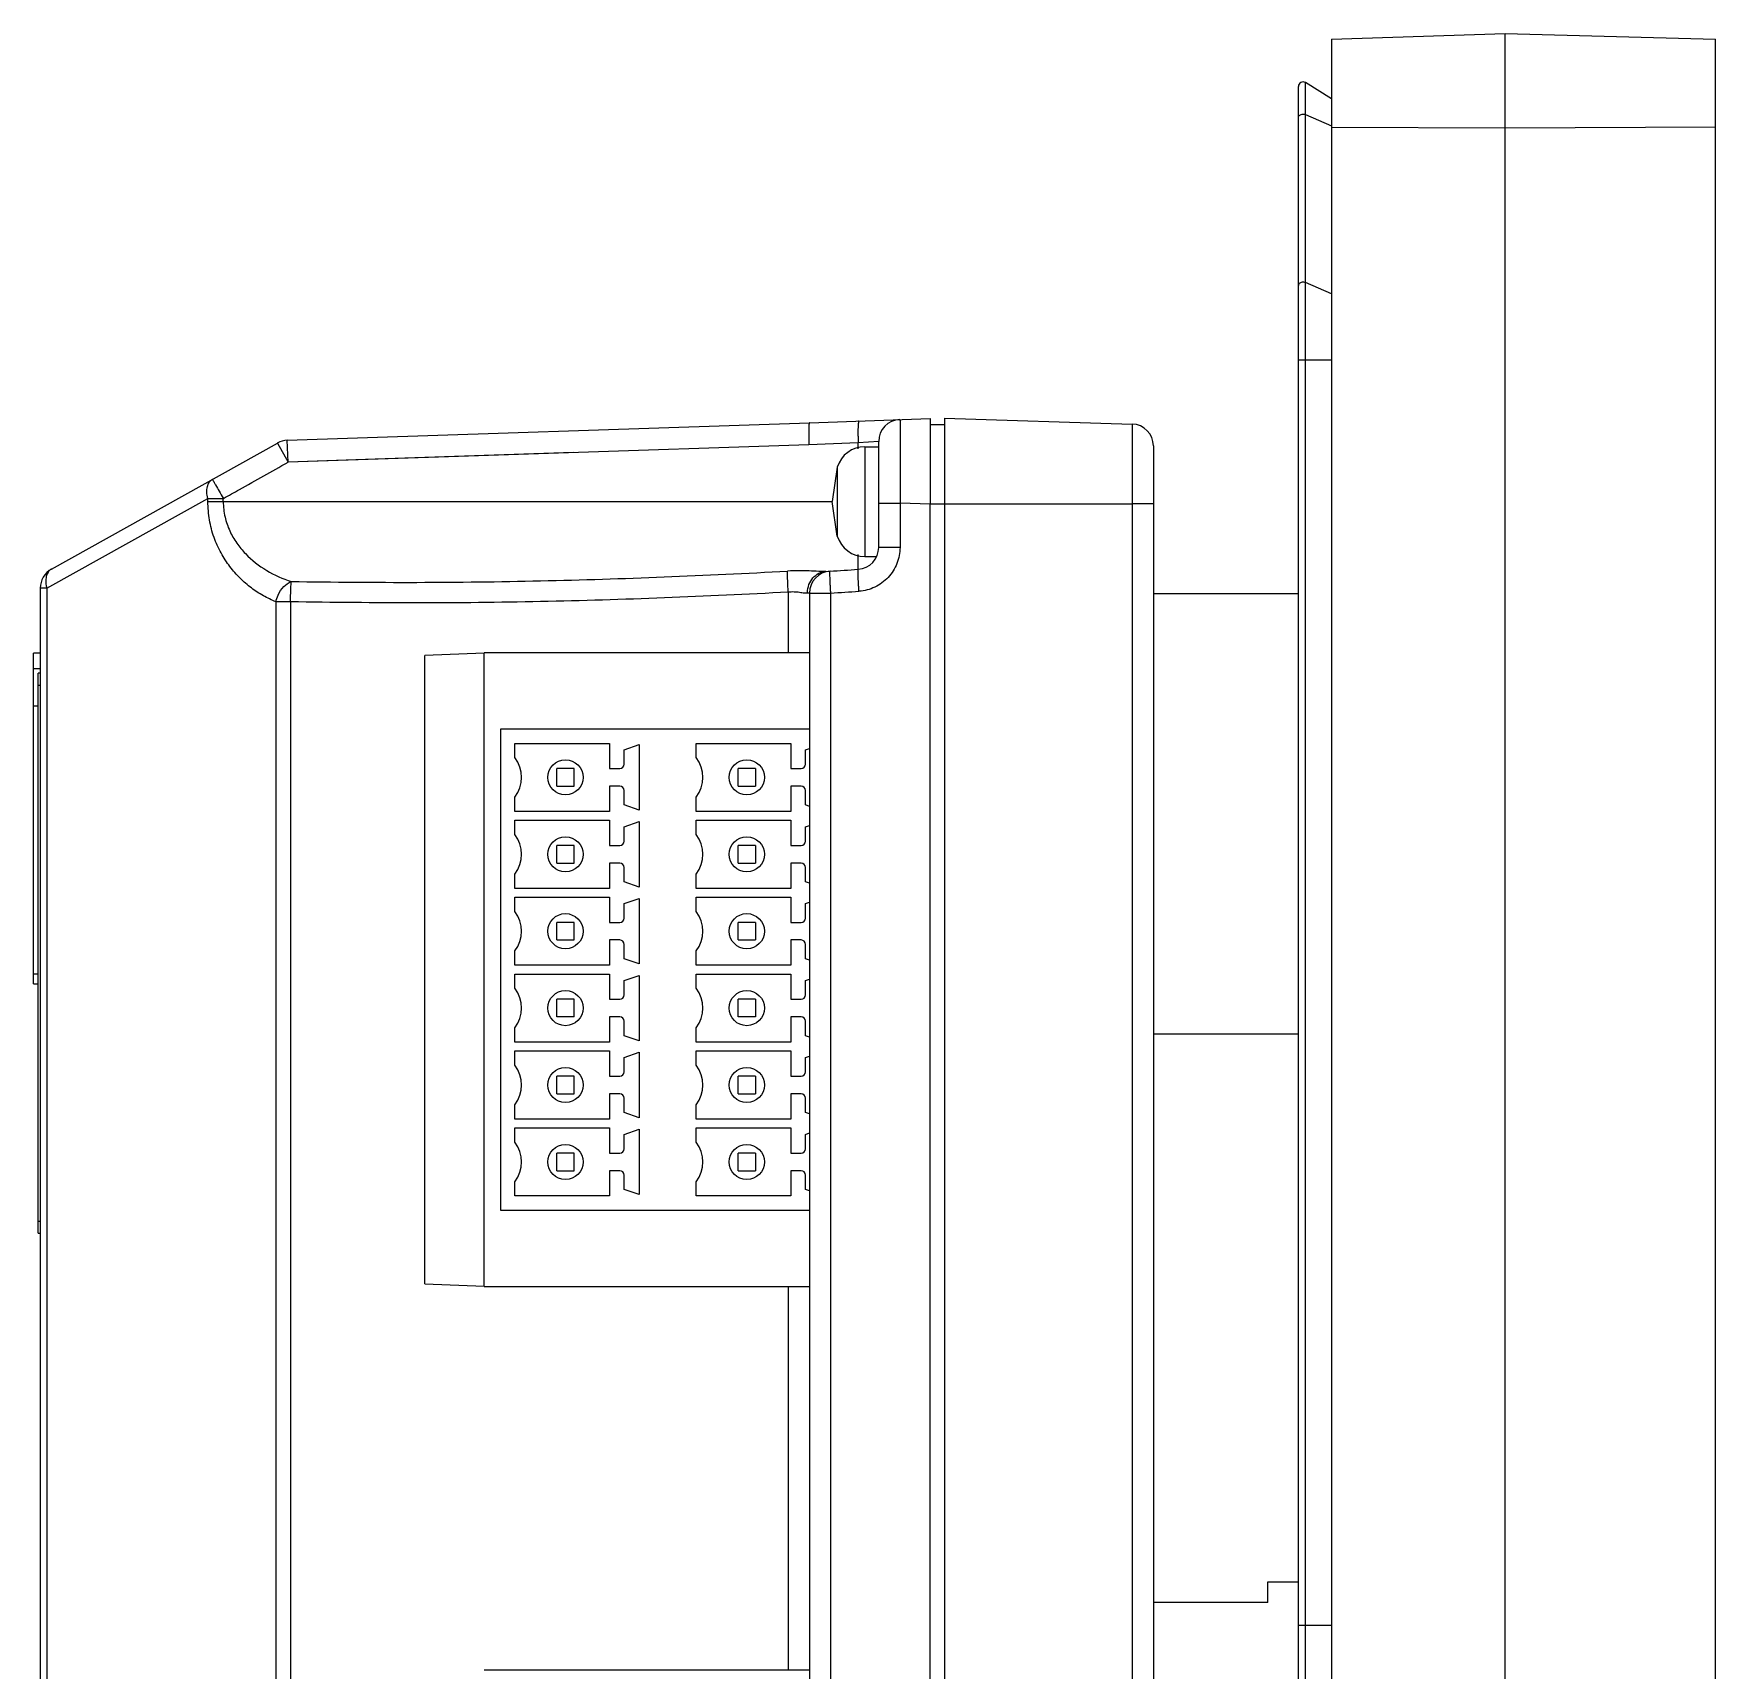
# Model space of a CAD drawing. Header units: millimetres. Extents: x 32 to 108, y 16 to 179.
# Drawn here: x 32 to 108.5, y 104.6 to 179.1 of the extents above; entities that cross this region are included whole.
import ezdxf

# ---------------------------------------------------------------- set-up
doc = ezdxf.new("R2010")
doc.units = ezdxf.units.MM
doc.header["$LTSCALE"] = 12.728411
doc.layers.get('0').update_dxf_attribs({"linetype": 'CONTINUOUS'})

msp = doc.modelspace()

# ---------------------------------------------------------------- linework, layer by layer
at = {"color": 7, "linetype": 'Continuous'}
for p, q in [((91.018, 178.874), (98.918, 179.133)), ((98.918, 16.133), (98.918, 179.133)), ((98.918, 179.133), (108.488, 178.887)), ((91.018, 178.874), (91.018, 16.392)), ((108.488, 174.887), (108.488, 178.887)), ((89.834, 18.363), (89.834, 176.902)), ((91.018, 176.171), (89.834, 176.902)), ((89.516, 18.541), (89.516, 176.725)), ((89.834, 175.447), (91.018, 174.93)), ((91.018, 174.881), (98.918, 174.847)), ((98.918, 174.847), (108.488, 174.887)), ((108.488, 20.378), (108.488, 174.887)), ((91.018, 167.283), (89.834, 167.8)), ((89.516, 164.286), (91.018, 164.286)), ((67.268, 161.423), (72.768, 161.615)), ((72.768, 161.615), (72.768, 157.716)), ((73.418, 161.633), (73.418, 103.883)), ((73.418, 161.633), (81.95, 161.365)), ((43.51, 160.627), (67.268, 161.423)), ((73.418, 161.333), (72.768, 161.333)), ((81.95, 161.365), (81.95, 33.9)), ((32.781, 154.766), (43.057, 160.501)), ((43.057, 160.501), (43.544, 159.627)), ((43.544, 159.628), (43.51, 160.627)), ((67.241, 160.424), (43.544, 159.627)), ((56.525, 160.064), (47.508, 159.761)), ((69.484, 160.502), (67.241, 160.424)), ((70.418, 160.567), (69.484, 160.502)), ((69.484, 160.232), (69.484, 160.502)), ((69.789, 160.333), (69.789, 155.333)), ((69.789, 160.333), (70.418, 160.333)), ((70.418, 155.751), (70.418, 160.567)), ((82.918, 160.366), (82.918, 34.9)), ((47.508, 159.761), (43.544, 159.627)), ((68.535, 159.406), (68.298, 157.833)), ((68.535, 159.406), (68.535, 156.452)), ((32.569, 153.892), (39.898, 157.983)), ((39.898, 157.833), (39.898, 157.983)), ((39.898, 157.983), (40.597, 157.983)), ((39.898, 157.833), (68.298, 157.833)), ((40.597, 157.833), (40.597, 157.983)), ((68.535, 156.259), (68.298, 157.833)), ((70.418, 157.767), (71.389, 157.767)), ((71.389, 157.767), (71.389, 155.751)), ((72.768, 157.715), (71.389, 157.767)), ((72.768, 157.733), (81.95, 157.734)), ((72.768, 103.883), (72.768, 157.715)), ((82.918, 157.734), (81.95, 157.734)), ((68.535, 156.452), (68.535, 156.259)), ((69.484, 154.753), (69.484, 155.433)), ((71.389, 155.751), (70.418, 155.751)), ((68.021, 154.658), (68.205, 154.67)), ((69.789, 155.333), (70.327, 155.333)), ((32.268, 153.892), (32.268, 100.516)), ((32.569, 153.892), (32.268, 153.892)), ((32.569, 153.892), (32.568, 100.516)), ((42.99, 153.273), (42.991, 94.629)), ((43.656, 153.273), (42.991, 153.273)), ((43.656, 153.273), (43.656, 94.629)), ((66.302, 153.713), (66.302, 150.957)), ((67.268, 153.672), (67.176, 153.66)), ((67.268, 153.672), (67.268, 41.521)), ((67.268, 153.672), (68.239, 153.672)), ((68.239, 41.521), (68.239, 153.672)), ((82.918, 153.648), (89.516, 153.648)), ((31.968, 135.883), (31.968, 150.933)), ((32.268, 150.933), (31.968, 150.933)), ((52.468, 150.933), (49.768, 150.838)), ((49.768, 122.227), (49.768, 150.838)), ((67.268, 150.957), (52.468, 150.953)), ((52.468, 122.133), (52.468, 150.933)), ((31.968, 150.233), (32.268, 150.233)), ((32.168, 124.533), (32.168, 150.033)), ((32.268, 150.033), (32.168, 150.033)), ((32.168, 149.484), (32.268, 149.484)), ((31.968, 148.533), (32.168, 148.533)), ((53.218, 147.483), (53.218, 125.583)), ((67.268, 147.483), (53.218, 147.483)), ((53.868, 146.183), (53.868, 146.833)), ((53.868, 146.833), (58.168, 146.833)), ((58.168, 146.833), (58.168, 145.683)), ((58.838, 146.538), (59.518, 146.773)), ((58.838, 145.883), (58.838, 146.538)), ((59.518, 146.773), (59.518, 143.793)), ((62.118, 146.183), (62.118, 146.833)), ((62.118, 146.833), (66.418, 146.833)), ((66.418, 146.833), (66.418, 145.683)), ((67.088, 146.538), (67.268, 146.6)), ((67.088, 145.883), (67.088, 146.538)), ((55.768, 144.883), (55.768, 145.683)), ((56.568, 145.683), (55.768, 145.683)), ((56.568, 144.883), (56.568, 145.683)), ((58.168, 145.683), (58.638, 145.683)), ((64.018, 144.883), (64.018, 145.683)), ((64.818, 145.683), (64.018, 145.683)), ((64.818, 145.683), (64.818, 144.883)), ((66.418, 145.683), (66.888, 145.683)), ((55.768, 144.883), (56.568, 144.883)), ((58.168, 144.883), (58.168, 143.733)), ((58.638, 144.883), (58.168, 144.883)), ((58.838, 144.028), (58.838, 144.683)), ((64.018, 144.883), (64.818, 144.883)), ((66.418, 144.883), (66.418, 143.733)), ((66.888, 144.883), (66.418, 144.883)), ((67.088, 144.028), (67.088, 144.683)), ((53.868, 143.733), (53.868, 144.383)), ((59.518, 143.793), (58.838, 144.028)), ((62.118, 143.733), (62.118, 144.383)), ((67.268, 143.965), (67.088, 144.028)), ((58.168, 143.733), (53.868, 143.733)), ((53.868, 142.683), (53.868, 143.333)), ((53.868, 143.333), (58.168, 143.333)), ((58.168, 143.333), (58.168, 142.183)), ((58.838, 143.038), (59.518, 143.273)), ((59.518, 143.273), (59.518, 140.293)), ((66.418, 143.733), (62.118, 143.733)), ((62.118, 142.683), (62.118, 143.333)), ((62.118, 143.333), (66.418, 143.333)), ((66.418, 143.333), (66.418, 142.183)), ((67.088, 143.038), (67.268, 143.1)), ((58.838, 142.383), (58.838, 143.038)), ((67.088, 142.383), (67.088, 143.038)), ((55.768, 141.383), (55.768, 142.183)), ((56.568, 142.183), (55.768, 142.183)), ((56.568, 141.383), (56.568, 142.183)), ((58.168, 142.183), (58.638, 142.183)), ((64.018, 141.383), (64.018, 142.183)), ((64.818, 142.183), (64.018, 142.183)), ((64.818, 142.183), (64.818, 141.383)), ((66.418, 142.183), (66.888, 142.183)), ((53.868, 140.233), (53.868, 140.883)), ((55.768, 141.383), (56.568, 141.383)), ((58.168, 141.383), (58.168, 140.233)), ((58.638, 141.383), (58.168, 141.383)), ((58.838, 140.528), (58.838, 141.183)), ((62.118, 140.233), (62.118, 140.883)), ((64.018, 141.383), (64.818, 141.383)), ((66.418, 141.383), (66.418, 140.233)), ((66.888, 141.383), (66.418, 141.383)), ((67.088, 140.528), (67.088, 141.183)), ((58.168, 140.233), (53.868, 140.233)), ((59.518, 140.293), (58.838, 140.528)), ((66.418, 140.233), (62.118, 140.233)), ((67.268, 140.465), (67.088, 140.528)), ((53.868, 139.183), (53.868, 139.833)), ((53.868, 139.833), (58.168, 139.833)), ((58.168, 139.833), (58.168, 138.683)), ((58.838, 139.538), (59.518, 139.773)), ((58.838, 138.883), (58.838, 139.538)), ((59.518, 139.773), (59.518, 136.793)), ((62.118, 139.183), (62.118, 139.833)), ((62.118, 139.833), (66.418, 139.833)), ((66.418, 139.833), (66.418, 138.683)), ((67.088, 139.538), (67.268, 139.6)), ((67.088, 138.883), (67.088, 139.538)), ((55.768, 137.883), (55.768, 138.683)), ((56.568, 138.683), (55.768, 138.683)), ((56.568, 137.883), (56.568, 138.683)), ((58.168, 138.683), (58.638, 138.683)), ((64.018, 137.883), (64.018, 138.683)), ((64.818, 138.683), (64.018, 138.683)), ((64.818, 138.683), (64.818, 137.883)), ((66.418, 138.683), (66.888, 138.683)), ((55.768, 137.883), (56.568, 137.883)), ((58.168, 137.883), (58.168, 136.733)), ((58.638, 137.883), (58.168, 137.883)), ((64.018, 137.883), (64.818, 137.883)), ((66.418, 137.883), (66.418, 136.733)), ((66.888, 137.883), (66.418, 137.883)), ((53.868, 136.733), (53.868, 137.383)), ((58.838, 137.028), (58.838, 137.683)), ((59.518, 136.793), (58.838, 137.028)), ((62.118, 136.733), (62.118, 137.383)), ((67.088, 137.028), (67.088, 137.683)), ((67.268, 136.965), (67.088, 137.028)), ((32.168, 136.333), (31.968, 136.333)), ((58.168, 136.733), (53.868, 136.733)), ((53.868, 135.683), (53.868, 136.333)), ((53.868, 136.333), (58.168, 136.333)), ((58.168, 136.333), (58.168, 135.183)), ((58.838, 136.038), (59.518, 136.273)), ((59.518, 136.273), (59.518, 133.293)), ((66.418, 136.733), (62.118, 136.733)), ((62.118, 135.683), (62.118, 136.333)), ((62.118, 136.333), (66.418, 136.333)), ((66.418, 136.333), (66.418, 135.183)), ((31.968, 135.883), (32.168, 135.883)), ((58.838, 135.383), (58.838, 136.038)), ((67.088, 136.038), (67.268, 136.1)), ((67.088, 135.383), (67.088, 136.038)), ((55.768, 134.383), (55.768, 135.183)), ((56.568, 135.183), (55.768, 135.183)), ((56.568, 134.383), (56.568, 135.183)), ((58.168, 135.183), (58.638, 135.183)), ((64.018, 134.383), (64.018, 135.183)), ((64.818, 135.183), (64.018, 135.183)), ((64.818, 135.183), (64.818, 134.383)), ((66.418, 135.183), (66.888, 135.183)), ((56.568, 134.383), (55.768, 134.383)), ((58.168, 134.383), (58.168, 133.233)), ((58.638, 134.383), (58.168, 134.383)), ((58.838, 133.528), (58.838, 134.183)), ((64.818, 134.383), (64.018, 134.383)), ((66.418, 134.383), (66.418, 133.233)), ((66.888, 134.383), (66.418, 134.383)), ((67.088, 133.528), (67.088, 134.183)), ((53.868, 133.233), (53.868, 133.883)), ((58.168, 133.233), (53.868, 133.233)), ((59.518, 133.293), (58.838, 133.528)), ((62.118, 133.233), (62.118, 133.883)), ((66.418, 133.233), (62.118, 133.233)), ((67.268, 133.465), (67.088, 133.528)), ((82.918, 133.618), (89.516, 133.618)), ((53.868, 132.183), (53.868, 132.833)), ((53.868, 132.833), (58.168, 132.833)), ((58.168, 132.833), (58.168, 131.683)), ((58.838, 132.538), (59.518, 132.773)), ((58.838, 131.883), (58.838, 132.538)), ((59.518, 132.773), (59.518, 129.793)), ((62.118, 132.183), (62.118, 132.833)), ((62.118, 132.833), (66.418, 132.833)), ((66.418, 132.833), (66.418, 131.683)), ((67.088, 132.538), (67.268, 132.6)), ((67.088, 131.883), (67.088, 132.538)), ((55.768, 130.883), (55.768, 131.683)), ((56.568, 131.683), (55.768, 131.683)), ((56.568, 130.883), (56.568, 131.683)), ((58.168, 131.683), (58.638, 131.683)), ((64.018, 130.883), (64.018, 131.683)), ((64.818, 131.683), (64.018, 131.683)), ((64.818, 131.683), (64.818, 130.883)), ((66.418, 131.683), (66.888, 131.683)), ((55.768, 130.883), (56.568, 130.883)), ((58.168, 130.883), (58.168, 129.733)), ((58.638, 130.883), (58.168, 130.883)), ((64.018, 130.883), (64.818, 130.883)), ((66.418, 130.883), (66.418, 129.733)), ((66.888, 130.883), (66.418, 130.883)), ((53.868, 129.733), (53.868, 130.383)), ((58.838, 130.028), (58.838, 130.683)), ((62.118, 129.733), (62.118, 130.383)), ((67.088, 130.028), (67.088, 130.683)), ((58.168, 129.733), (53.868, 129.733)), ((53.868, 128.683), (53.868, 129.333)), ((53.868, 129.333), (58.168, 129.333)), ((58.168, 129.333), (58.168, 128.183)), ((59.518, 129.793), (58.838, 130.028)), ((66.418, 129.733), (62.118, 129.733)), ((62.118, 128.683), (62.118, 129.333)), ((62.118, 129.333), (66.418, 129.333)), ((66.418, 129.333), (66.418, 128.183)), ((67.268, 129.965), (67.088, 130.028)), ((58.838, 129.038), (59.518, 129.273)), ((58.838, 128.383), (58.838, 129.038)), ((59.518, 129.273), (59.518, 126.293)), ((67.088, 129.038), (67.268, 129.1)), ((67.088, 128.383), (67.088, 129.038)), ((55.768, 127.383), (55.768, 128.183)), ((56.568, 128.183), (55.768, 128.183)), ((56.568, 127.383), (56.568, 128.183)), ((58.168, 128.183), (58.638, 128.183)), ((64.018, 127.383), (64.018, 128.183)), ((64.818, 128.183), (64.018, 128.183)), ((64.818, 128.183), (64.818, 127.383)), ((66.418, 128.183), (66.888, 128.183)), ((55.768, 127.383), (56.568, 127.383)), ((58.168, 127.383), (58.168, 126.233)), ((58.638, 127.383), (58.168, 127.383)), ((58.838, 126.528), (58.838, 127.183)), ((64.018, 127.383), (64.818, 127.383)), ((66.418, 127.383), (66.418, 126.233)), ((66.888, 127.383), (66.418, 127.383)), ((67.088, 126.528), (67.088, 127.183)), ((53.868, 126.233), (53.868, 126.883)), ((59.518, 126.293), (58.838, 126.528)), ((62.118, 126.233), (62.118, 126.883)), ((67.268, 126.465), (67.088, 126.528)), ((53.218, 125.583), (67.268, 125.583)), ((58.168, 126.233), (53.868, 126.233)), ((66.418, 126.233), (62.118, 126.233)), ((32.268, 125.068), (32.168, 125.068)), ((32.168, 124.533), (32.268, 124.533)), ((49.768, 122.227), (52.468, 122.133)), ((52.468, 122.113), (67.268, 122.108)), ((66.302, 122.109), (66.302, 104.657)), ((88.118, 108.677), (89.516, 108.677)), ((88.118, 107.733), (88.118, 108.677)), ((88.118, 107.733), (82.918, 107.733)), ((91.018, 106.679), (89.516, 106.679)), ((67.268, 104.657), (52.468, 104.653))]:
    msp.add_line(p, q, dxfattribs=at)
for centre in [(56.168, 145.283), (64.418, 145.283), (56.168, 141.783), (64.418, 141.783), (56.168, 138.283), (64.418, 138.283), (56.168, 134.783), (64.418, 134.783), (56.168, 131.283), (64.418, 131.283), (56.168, 127.783), (64.418, 127.783)]:
    msp.add_circle(centre, 0.8, dxfattribs=at)
for centre, radius, start, end in [((89.724, 176.725), 0.208, 58.32234, 180), ((71.418, 160.567), 1, 92, 180), ((81.918, 160.365), 1.001, 0.03656, 88.16317), ((43.544, 159.627), 1, 91.91964, 119.1662), ((69.789, 159.02), 1.313, 90, 162.89817), ((69.789, 156.645), 1.313, 197.10183, 270), ((69.418, 155.751), 1, 273.79621, 0), ((33.268, 153.892), 1, 119.1662, 180), ((68.268, 153.672), 1, 93.63638, 180), ((38.841, 616.784), 463.046, 273.63584, 273.79454), ((68.265, 153.672), 1.089, 178.54622, 180.63454), ((39.006, 613.806), 461.062, 273.63521, 273.79491), ((52.668, 145.283), 1.5, 323.1301, 36.8699), ((60.918, 145.283), 1.5, 323.1301, 36.8699), ((58.638, 145.883), 0.2, 270, 360), ((66.888, 145.883), 0.2, 270, 0), ((58.638, 144.683), 0.2, 0, 90), ((66.888, 144.683), 0.2, 0, 90), ((52.668, 141.783), 1.5, 323.1301, 36.8699), ((58.638, 142.383), 0.2, 270, 360), ((60.918, 141.783), 1.5, 323.1301, 36.8699), ((66.888, 142.383), 0.2, 270, 0), ((58.638, 141.183), 0.2, 0, 90), ((66.888, 141.183), 0.2, 0, 90), ((52.668, 138.283), 1.5, 323.1301, 36.8699), ((58.638, 138.883), 0.2, 270, 360), ((60.918, 138.283), 1.5, 323.1301, 36.8699), ((66.888, 138.883), 0.2, 270, 0), ((58.638, 137.683), 0.2, 0, 90), ((66.888, 137.683), 0.2, 0, 90), ((52.668, 134.783), 1.5, 323.1301, 36.8699), ((60.918, 134.783), 1.5, 323.1301, 36.8699), ((58.638, 135.383), 0.2, 270, 360), ((66.888, 135.383), 0.2, 270, 0), ((58.638, 134.183), 0.2, 0, 90), ((66.888, 134.183), 0.2, 0, 90), ((52.668, 131.283), 1.5, 323.1301, 36.8699), ((58.638, 131.883), 0.2, 270, 360), ((60.918, 131.283), 1.5, 323.1301, 36.8699), ((66.888, 131.883), 0.2, 270, 0), ((58.638, 130.683), 0.2, 0, 90), ((66.888, 130.683), 0.2, 0, 90), ((52.668, 127.783), 1.5, 323.1301, 36.8699), ((60.918, 127.783), 1.5, 323.1301, 36.8699), ((58.638, 128.383), 0.2, 270, 360), ((66.888, 128.383), 0.2, 270, 0), ((58.638, 127.183), 0.2, 0, 90), ((66.888, 127.183), 0.2, 0, 90)]:
    msp.add_arc(centre, radius, start, end, dxfattribs=at)
for points, knots in [([(89.516, 175.321), (89.516, 175.341), (89.529, 175.383), (89.577, 175.431), (89.645, 175.461), (89.698, 175.469), (89.724, 175.469)], [0, 0, 0, 0, 0.20942, 0.44451, 0.712537, 1, 1, 1, 1]), ([(89.724, 175.469), (89.734, 175.469), (89.771, 175.467), (89.808, 175.458), (89.834, 175.447)], [0, 0, 0, 0, 0.25653, 1, 1, 1, 1]), ([(89.724, 167.822), (89.698, 167.822), (89.645, 167.815), (89.577, 167.784), (89.529, 167.736), (89.516, 167.694), (89.516, 167.675)], [0, 0, 0, 0, 0.287463, 0.55549, 0.79058, 1, 1, 1, 1]), ([(89.834, 167.8), (89.825, 167.804), (89.79, 167.817), (89.753, 167.822), (89.724, 167.822)], [0, 0, 0, 0, 0.242515, 1, 1, 1, 1]), ([(69.516, 161.502), (69.513, 161.502), (69.507, 161.494), (69.503, 161.479), (69.497, 161.455), (69.49, 161.405), (69.484, 161.322), (69.478, 161.199), (69.476, 161.05), (69.476, 160.879), (69.479, 160.694), (69.482, 160.567), (69.484, 160.502)], [0, 0, 0, 0, 0.008045, 0.023733, 0.048204, 0.08156, 0.174073, 0.297853, 0.448444, 0.620031, 0.80626, 1, 1, 1, 1]), ([(71.383, 161.567), (71.385, 161.567), (71.386, 161.558), (71.388, 161.547), (71.389, 161.522), (71.391, 161.491), (71.393, 161.45), (71.394, 161.401), (71.395, 161.342), (71.397, 161.247), (71.399, 161.108), (71.401, 160.917), (71.402, 160.695), (71.403, 160.445), (71.403, 160.17), (71.402, 159.759), (71.4, 159.203), (71.396, 158.499), (71.392, 158.014), (71.389, 157.767)], [0, 0, 0, 0, 0.001308, 0.004948, 0.010967, 0.019357, 0.030107, 0.0432, 0.058602, 0.076269, 0.118216, 0.168665, 0.22712, 0.293009, 0.365725, 0.444535, 0.617353, 0.805005, 1, 1, 1, 1]), ([(67.268, 161.423), (67.266, 161.423), (67.26, 161.415), (67.256, 161.401), (67.251, 161.377), (67.245, 161.327), (67.239, 161.243), (67.235, 161.121), (67.233, 160.971), (67.233, 160.801), (67.236, 160.616), (67.239, 160.489), (67.242, 160.424)], [0, 0, 0, 0, 0.007598, 0.023076, 0.047465, 0.080833, 0.173303, 0.297228, 0.447862, 0.619623, 0.806238, 1, 1, 1, 1]), ([(40.6, 157.978), (40.846, 158.115), (41.46, 158.458), (42.443, 159.004), (43.177, 159.419), (43.544, 159.627)], [0, 0, 0, 0, 0.25, 0.625, 1, 1, 1, 1]), ([(39.898, 157.983), (39.872, 158.074), (39.84, 158.252), (39.858, 158.508), (39.945, 158.723), (40.052, 158.824), (40.11, 158.856)], [0, 0, 0, 0, 0.294772, 0.559448, 0.79109, 1, 1, 1, 1]), ([(40.104, 158.853), (40.108, 158.848), (40.119, 158.825), (40.148, 158.776), (40.192, 158.695), (40.282, 158.537), (40.415, 158.292), (40.535, 158.088), (40.6, 157.978)], [0, 0, 0, 0, 0.019392, 0.076446, 0.168995, 0.293501, 0.617819, 1, 1, 1, 1]), ([(42.99, 153.273), (42.797, 153.356), (42.411, 153.542), (41.862, 153.897), (41.349, 154.342), (40.879, 154.874), (40.471, 155.498), (40.15, 156.212), (39.946, 157.001), (39.9, 157.554), (39.898, 157.833)], [0, 0, 0, 0, 0.108164, 0.219455, 0.33518, 0.456103, 0.583084, 0.716746, 0.856558, 1, 1, 1, 1]), ([(40.597, 157.833), (40.597, 157.598), (40.651, 157.139), (40.87, 156.502), (41.193, 155.942), (41.725, 155.299), (42.547, 154.66), (43.301, 154.322), (43.69, 154.195)], [0, 0, 0, 0, 0.138476, 0.268996, 0.394486, 0.517239, 0.759111, 1, 1, 1, 1]), ([(71.389, 155.751), (71.389, 155.501), (71.294, 154.998), (70.884, 154.352), (70.267, 153.9), (69.771, 153.772), (69.522, 153.755)], [0, 0, 0, 0, 0.250052, 0.500085, 0.750074, 1, 1, 1, 1]), ([(32.637, 154.636), (32.627, 154.621), (32.586, 154.558), (32.559, 154.487), (32.545, 154.431)], [0, 0, 0, 0, 0.238156, 1, 1, 1, 1]), ([(32.781, 154.766), (32.767, 154.758), (32.712, 154.723), (32.666, 154.676), (32.637, 154.636)], [0, 0, 0, 0, 0.246291, 1, 1, 1, 1]), ([(43.69, 154.195), (45.596, 154.173), (49.378, 154.14), (55.036, 154.21), (60.658, 154.393), (64.404, 154.573), (66.276, 154.674)], [0, 0, 0, 0, 0.25315, 0.50215, 0.751094, 1, 1, 1, 1]), ([(66.302, 153.713), (66.296, 153.819), (66.287, 154.02), (66.277, 154.294), (66.273, 154.509), (66.273, 154.628), (66.276, 154.674)], [0, 0, 0, 0, 0.33065, 0.626916, 0.857502, 1, 1, 1, 1]), ([(68.021, 154.658), (67.971, 154.655), (67.86, 154.654), (67.606, 154.663), (67.243, 154.681), (66.772, 154.692), (66.444, 154.683), (66.276, 154.674)], [0, 0, 0, 0, 0.086265, 0.190563, 0.435928, 0.710983, 1, 1, 1, 1]), ([(67.176, 153.7), (67.18, 153.821), (67.226, 154.061), (67.41, 154.372), (67.686, 154.59), (67.91, 154.651), (68.021, 154.658)], [0, 0, 0, 0, 0.260983, 0.515163, 0.760626, 1, 1, 1, 1]), ([(68.239, 153.672), (68.235, 153.737), (68.228, 153.864), (68.218, 154.048), (68.21, 154.219), (68.204, 154.368), (68.2, 154.476), (68.199, 154.548), (68.199, 154.591), (68.199, 154.623), (68.2, 154.648), (68.202, 154.66), (68.203, 154.67), (68.205, 154.67)], [0, 0, 0, 0, 0.194735, 0.382308, 0.554927, 0.70621, 0.830455, 0.880853, 0.922813, 0.955919, 0.979841, 0.994464, 1, 1, 1, 1]), ([(69.522, 153.755), (69.518, 153.82), (69.51, 153.947), (69.499, 154.131), (69.49, 154.302), (69.484, 154.451), (69.48, 154.559), (69.479, 154.631), (69.478, 154.673), (69.479, 154.706), (69.48, 154.731), (69.481, 154.743), (69.483, 154.753), (69.484, 154.753)], [0, 0, 0, 0, 0.194859, 0.382147, 0.554659, 0.705963, 0.830154, 0.880629, 0.922652, 0.955754, 0.979711, 0.994395, 1, 1, 1, 1]), ([(32.545, 154.431), (32.535, 154.391), (32.506, 154.212), (32.531, 154.026), (32.569, 153.892)], [0, 0, 0, 0, 0.229762, 1, 1, 1, 1]), ([(42.991, 153.273), (43.013, 153.377), (43.096, 153.629), (43.317, 153.968), (43.562, 154.148), (43.69, 154.195)], [0, 0, 0, 0, 0.267349, 0.658067, 1, 1, 1, 1]), ([(43.656, 153.273), (43.659, 153.457), (43.664, 153.714), (43.678, 154.021), (43.685, 154.144), (43.69, 154.195)], [0, 0, 0, 0, 0.599765, 0.835061, 1, 1, 1, 1]), ([(66.302, 153.713), (64.426, 153.615), (60.67, 153.438), (55.032, 153.263), (49.359, 153.203), (45.567, 153.246), (43.656, 153.273)], [0, 0, 0, 0, 0.248789, 0.497819, 0.747005, 1, 1, 1, 1]), ([(67.176, 153.66), (67.126, 153.661), (67.007, 153.667), (66.85, 153.694), (66.7, 153.714), (66.526, 153.725), (66.392, 153.719), (66.302, 153.713)], [0, 0, 0, 0, 0.170034, 0.406476, 0.543718, 0.690337, 1, 1, 1, 1])]:
    msp.add_open_spline(points, degree=3, knots=knots, dxfattribs=at)

doc.saveas('drawing.dxf')
